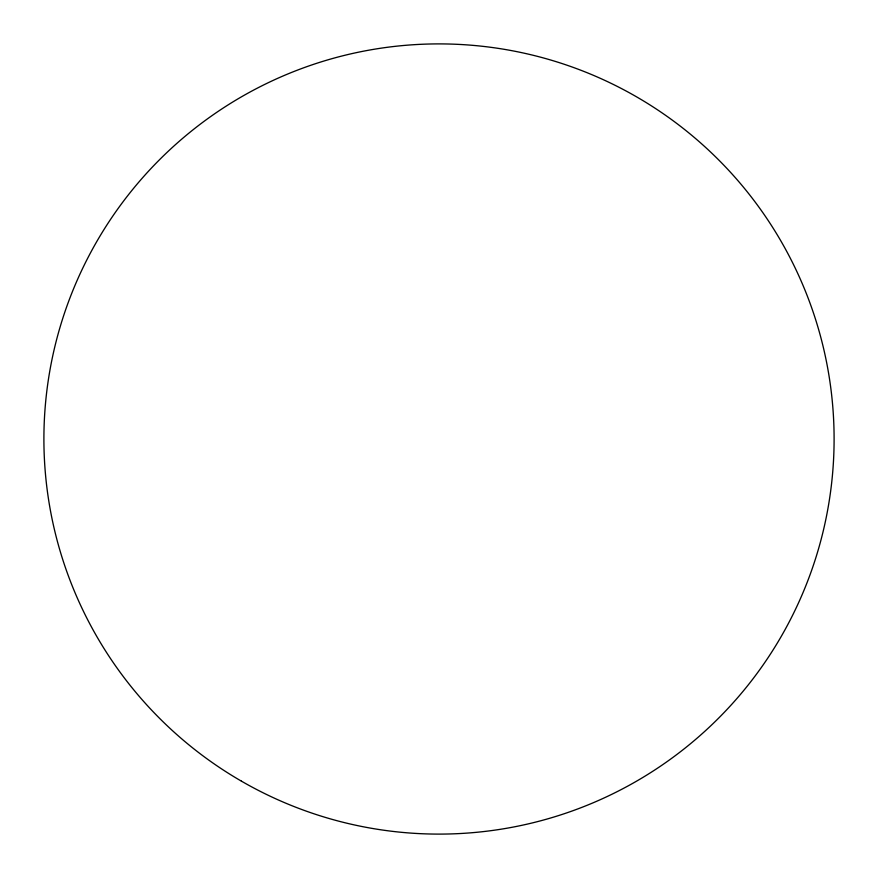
<?xml version="1.0" encoding="UTF-8"?>
<svg xmlns="http://www.w3.org/2000/svg" width="878" height="878" viewBox="0 0 878 878"><rect width="100%" height="100%" fill="white"/><g stroke="black" fill="none" stroke-linecap="round" stroke-linejoin="round"><path stroke-width="1.32" d="M241.45 781.168A395.1 395.1 0 0 0 834.1 439A395.1 395.1 0 0 0 241.45 96.832A395.1 395.1 0 0 0 241.45 781.168"/></g></svg>
